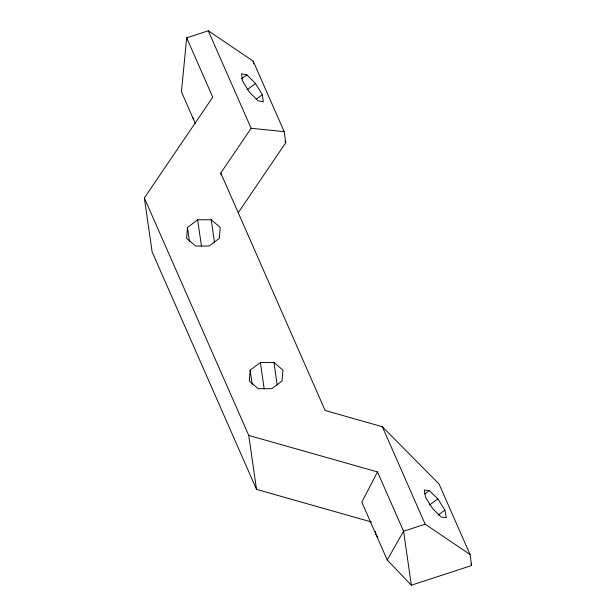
<?xml version="1.0" encoding="UTF-8"?>
<svg xmlns="http://www.w3.org/2000/svg" width="616" height="616" viewBox="0 0 616 616"><rect width="100%" height="100%" fill="white"/><g stroke="black" fill="none" stroke-linecap="round" stroke-linejoin="round"><path stroke-width="0.92" d="M187.457 227.512L186.602 238.377L195.595 246.03L209.163 245.992L219.365 238.276L220.22 227.412L211.226 219.758L197.651 219.804L187.457 227.512L189.505 241.718M250.173 370.185L249.318 381.05L258.312 388.704L271.879 388.658L282.082 380.95L282.937 370.085L273.943 362.431L260.368 362.47L250.173 370.185L252.221 384.384M186.948 39.74L186.679 37.846L212.743 97.151L144.36 197.959L248.749 435.427L377.493 471.933L361.8 502.163L387.218 559.998L411.342 585.2L471.64 565.527L470.054 554.5L439.046 483.976L382.313 426.703L325.156 410.502L220.774 173.034L251.128 128.282L208.277 30.8L186.679 37.846L181.427 91.853L195.403 123.685M387.218 559.998L403.565 531.231L425.163 524.185L470.054 554.5M238.261 212.682L285.755 142.666L284.168 131.639L253.168 61.115L208.277 30.8M241.534 78.833L246.893 74.875L255.517 83.545L262.316 94.718L263.325 101.832L257.935 100.739L249.318 92.069L242.519 80.904L241.51 73.781L246.893 74.875M247.093 89.759L255.517 83.545M256.187 99.238L262.316 94.718M424.709 493.963L429.298 490.575L437.861 498.898L444.914 510.102L446.33 517.633L441.279 517.07L432.717 508.747L425.664 497.543L424.247 490.013L429.298 490.575M429.437 505.105L437.861 498.898M438.015 515.192L444.914 510.102M251.128 128.282L284.168 131.639M144.36 197.959L152.137 251.929L256.525 489.397L371.479 521.991M377.901 537.46L375.883 534.257L375.352 531.439M192.731 117.618L193.709 119.211M284.992 140.925L285.755 142.666M470.878 563.786L471.64 565.527M382.313 426.703L425.163 524.185M377.493 471.933L403.565 531.231L411.342 585.2M253.168 61.115L253.561 63.872M273.943 362.431L277.215 385.154M260.368 362.47L264.195 388.981M220.774 173.034L221.044 174.929M248.749 435.427L256.525 489.397M211.226 219.758L214.499 242.481M197.651 219.804L201.478 246.315"/></g></svg>
